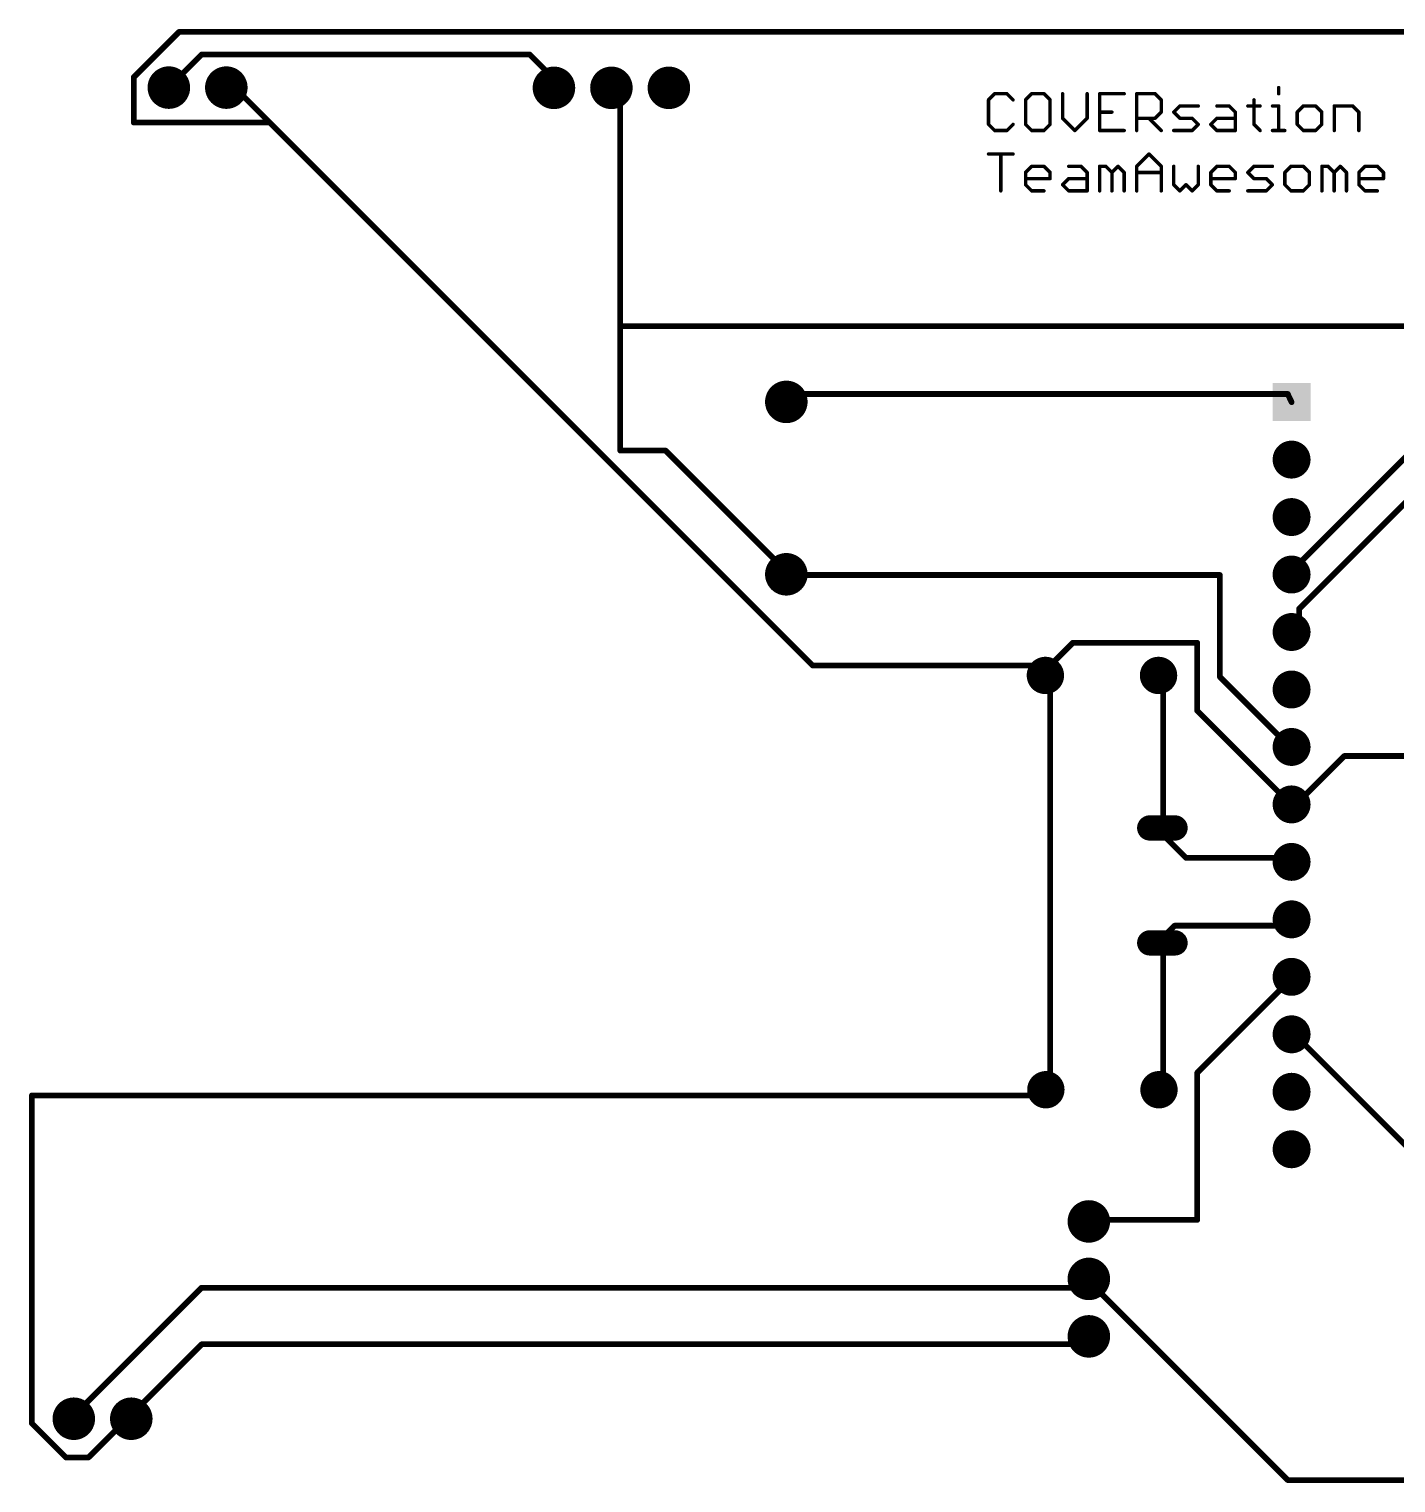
# Model space of a CAD drawing. Extents: x 7 to 138, y 3 to 67.
# Drawn here: x 7.4 to 67.8, y 2.9 to 67.1 of the extents above; entities that cross this region are included whole.
import ezdxf

# ---------------------------------------------------------------- set-up
doc = ezdxf.new("R2010")
doc.units = 0
doc.layers.add('1', color=22, linetype='CONTINUOUS')
doc.layers.add('17', color=82, linetype='CONTINUOUS')

# ---------------------------------------------------------------- blocks, each defined once
blk = doc.blocks.new('ROUNDP')
at = {"const_width": 0.5}
blk.add_lwpolyline([(0, -0.25, 1), (0, 0.25, 1), (0, -0.25)], format="xyb", dxfattribs=at)
blk = doc.blocks.new('LONGP100')
at = {"const_width": 1}
blk.add_lwpolyline([(-0.5, 0), (0.5, 0)], dxfattribs=at)
at = {"const_width": 0.5}
for points in [[(-0.5, 0.25, 1), (-0.5, -0.25)], [(0.5, -0.25, 1), (0.5, 0.25)]]:
    blk.add_lwpolyline(points, format="xyb", dxfattribs=at)
blk = doc.blocks.new('SQUAREP')
blk.add_solid([(-0.5, -0.5), (0.5, -0.5), (-0.5, 0.5), (0.5, 0.5)])

msp = doc.modelspace()

# ---------------------------------------------------------------- linework, layer by layer
at = {"layer": '1'}
for points, const_width in [([(12, 65), (14, 67)], 0.254), ([(14, 67), (127.5, 67)], 0.254), ([(15, 66), (14, 65)], 0.254), ([(29.5, 66), (15, 66)], 0.254), ([(30.5, 65), (29.5, 66)], 0.254), ([(12, 63), (12, 65)], 0.254), ([(14, 65), (13.55, 64.54)], 0.254), ([(30.5, 65), (30.57, 64.53)], 0.254), ([(16.5, 64.5), (16.09, 64.54)], 0.254), ([(18, 63), (16.5, 64.5)], 0.254), ([(33.5, 64.5), (33.11, 64.53)], 0.254), ([(33.5, 54), (33.5, 64.5)], 0.254), ([(50.0474, 64.2702), (49.7762, 63.999)], 0.1524), ([(50.5897, 64.2702), (50.0474, 64.2702)], 0.1524), ([(50.8609, 63.999), (50.5897, 64.2702)], 0.1524), ([(51.6845, 64.2702), (51.4134, 63.999)], 0.1524), ([(52.2269, 64.2702), (51.6845, 64.2702)], 0.1524), ([(52.498, 63.999), (52.2269, 64.2702)], 0.1524), ([(53.0505, 64.2702), (53.0505, 63.1855)], 0.1524), ([(54.1352, 63.1855), (54.1352, 64.2702)], 0.1524), ([(55.7723, 64.2702), (54.6877, 64.2702)], 0.1524), ([(54.6877, 64.2702), (54.6877, 62.6432)], 0.1524), ([(56.3248, 62.6432), (56.3248, 64.2702)], 0.1524), ([(56.3248, 64.2702), (57.1383, 64.2702)], 0.1524), ([(57.1383, 64.2702), (57.4095, 63.999)], 0.1524), ([(62.5989, 64.5414), (62.5989, 64.2702)], 0.1524), ([(49.7762, 63.999), (49.7762, 62.9144)], 0.1524), ([(51.4134, 63.999), (51.4134, 62.9144)], 0.1524), ([(52.498, 62.9144), (52.498, 63.999)], 0.1524), ([(57.4095, 63.999), (57.4095, 63.4567)], 0.1524), ([(57.962, 63.4567), (58.2331, 63.7279)], 0.1524), ([(58.2331, 63.7279), (59.0466, 63.7279)], 0.1524), ([(59.8703, 63.7279), (60.4126, 63.7279)], 0.1524), ([(60.4126, 63.7279), (60.6838, 63.4567)], 0.1524), ([(61.2363, 63.7279), (61.7786, 63.7279)], 0.1524), ([(61.5075, 63.999), (61.5075, 62.9144)], 0.1524), ([(62.3277, 63.7279), (62.5989, 63.7279)], 0.1524), ([(62.5989, 63.7279), (62.5989, 62.6432)], 0.1524), ([(63.6903, 63.7279), (63.4192, 63.4567)], 0.1524), ([(64.2327, 63.7279), (63.6903, 63.7279)], 0.1524), ([(64.5038, 63.4567), (64.2327, 63.7279)], 0.1524), ([(65.0563, 62.6432), (65.0563, 63.7279)], 0.1524), ([(65.0563, 63.7279), (65.8698, 63.7279)], 0.1524), ([(65.8698, 63.7279), (66.141, 63.4567)], 0.1524), ([(18, 63), (12, 63)], 0.254), ([(42, 39), (18, 63)], 0.254), ([(49.7762, 62.9144), (50.0474, 62.6432)], 0.1524), ([(50.5897, 62.6432), (50.8609, 62.9144)], 0.1524), ([(51.4134, 62.9144), (51.6845, 62.6432)], 0.1524), ([(52.2269, 62.6432), (52.498, 62.9144)], 0.1524), ([(53.0505, 63.1855), (53.5928, 62.6432)], 0.1524), ([(53.5928, 62.6432), (54.1352, 63.1855)], 0.1524), ([(54.6877, 63.4567), (55.23, 63.4567)], 0.1524), ([(57.1383, 63.1855), (56.3248, 63.1855)], 0.1524), ([(56.8672, 63.1855), (57.4095, 62.6432)], 0.1524), ([(57.4095, 63.4567), (57.1383, 63.1855)], 0.1524), ([(58.2331, 63.1855), (57.962, 63.4567)], 0.1524), ([(58.7755, 63.1855), (58.2331, 63.1855)], 0.1524), ([(59.0466, 62.9144), (58.7755, 63.1855)], 0.1524), ([(58.7755, 62.6432), (59.0466, 62.9144)], 0.1524), ([(59.5991, 62.9144), (59.8703, 63.1855)], 0.1524), ([(59.8703, 62.6432), (59.5991, 62.9144)], 0.1524), ([(59.8703, 63.1855), (60.6838, 63.1855)], 0.1524), ([(60.6838, 63.4567), (60.6838, 62.6432)], 0.1524), ([(61.5075, 62.9144), (61.7786, 62.6432)], 0.1524), ([(63.4192, 63.4567), (63.4192, 62.9144)], 0.1524), ([(63.4192, 62.9144), (63.6903, 62.6432)], 0.1524), ([(64.2327, 62.6432), (64.5038, 62.9144)], 0.1524), ([(64.5038, 62.9144), (64.5038, 63.4567)], 0.1524), ([(66.141, 63.4567), (66.141, 62.6432)], 0.1524), ([(50.0474, 62.6432), (50.5897, 62.6432)], 0.1524), ([(51.6845, 62.6432), (52.2269, 62.6432)], 0.1524), ([(54.6877, 62.6432), (55.7723, 62.6432)], 0.1524), ([(57.962, 62.6432), (58.7755, 62.6432)], 0.1524), ([(60.6838, 62.6432), (59.8703, 62.6432)], 0.1524), ([(62.3277, 62.6432), (62.8701, 62.6432)], 0.1524), ([(63.6903, 62.6432), (64.2327, 62.6432)], 0.1524), ([(49.7762, 61.6032), (50.8609, 61.6032)], 0.1524), ([(50.3185, 59.9762), (50.3185, 61.6032)], 0.1524), ([(51.4134, 60.7897), (51.6845, 61.0609)], 0.1524), ([(51.6845, 61.0609), (52.2269, 61.0609)], 0.1524), ([(52.2269, 61.0609), (52.498, 60.7897)], 0.1524), ([(53.3217, 61.0609), (53.864, 61.0609)], 0.1524), ([(53.864, 61.0609), (54.1352, 60.7897)], 0.1524), ([(54.6877, 59.9762), (54.6877, 61.0609)], 0.1524), ([(54.6877, 61.0609), (54.9588, 61.0609)], 0.1524), ([(54.9588, 61.0609), (55.23, 60.7897)], 0.1524), ([(55.23, 60.7897), (55.5012, 61.0609)], 0.1524), ([(55.5012, 61.0609), (55.7723, 60.7897)], 0.1524), ([(56.3248, 61.0609), (56.8672, 61.6032)], 0.1524), ([(56.3248, 59.9762), (56.3248, 61.0609)], 0.1524), ([(56.8672, 61.6032), (57.4095, 61.0609)], 0.1524), ([(57.4095, 61.0609), (57.4095, 59.9762)], 0.1524), ([(57.962, 61.0609), (57.962, 60.2474)], 0.1524), ([(59.0466, 60.2474), (59.0466, 61.0609)], 0.1524), ([(59.5991, 60.7897), (59.8703, 61.0609)], 0.1524), ([(59.8703, 61.0609), (60.4126, 61.0609)], 0.1524), ([(60.4126, 61.0609), (60.6838, 60.7897)], 0.1524), ([(61.2363, 60.7897), (61.5075, 61.0609)], 0.1524), ([(61.5075, 61.0609), (62.321, 61.0609)], 0.1524), ([(63.1446, 61.0609), (62.8735, 60.7897)], 0.1524), ([(63.6869, 61.0609), (63.1446, 61.0609)], 0.1524), ([(63.9581, 60.7897), (63.6869, 61.0609)], 0.1524), ([(64.5106, 59.9762), (64.5106, 61.0609)], 0.1524), ([(64.5106, 61.0609), (64.7818, 61.0609)], 0.1524), ([(64.7818, 61.0609), (65.0529, 60.7897)], 0.1524), ([(65.0529, 60.7897), (65.3241, 61.0609)], 0.1524), ([(65.3241, 61.0609), (65.5953, 60.7897)], 0.1524), ([(66.1478, 60.7897), (66.4189, 61.0609)], 0.1524), ([(66.4189, 61.0609), (66.9613, 61.0609)], 0.1524), ([(66.9613, 61.0609), (67.2324, 60.7897)], 0.1524), ([(51.4134, 60.2474), (51.4134, 60.7897)], 0.1524), ([(52.498, 60.5185), (51.4134, 60.5185)], 0.1524), ([(52.498, 60.7897), (52.498, 60.5185)], 0.1524), ([(53.0505, 60.2474), (53.3217, 60.5185)], 0.1524), ([(53.3217, 60.5185), (54.1352, 60.5185)], 0.1524), ([(54.1352, 60.7897), (54.1352, 59.9762)], 0.1524), ([(55.23, 60.7897), (55.23, 59.9762)], 0.1524), ([(55.7723, 60.7897), (55.7723, 59.9762)], 0.1524), ([(56.3248, 60.7897), (57.4095, 60.7897)], 0.1524), ([(59.5991, 60.2474), (59.5991, 60.7897)], 0.1524), ([(60.6838, 60.5185), (59.5991, 60.5185)], 0.1524), ([(60.6838, 60.7897), (60.6838, 60.5185)], 0.1524), ([(61.5075, 60.5185), (61.2363, 60.7897)], 0.1524), ([(62.0498, 60.5185), (61.5075, 60.5185)], 0.1524), ([(62.321, 60.2474), (62.0498, 60.5185)], 0.1524), ([(62.8735, 60.7897), (62.8735, 60.2474)], 0.1524), ([(63.9581, 60.2474), (63.9581, 60.7897)], 0.1524), ([(65.0529, 60.7897), (65.0529, 59.9762)], 0.1524), ([(65.5953, 60.7897), (65.5953, 59.9762)], 0.1524), ([(66.1478, 60.2474), (66.1478, 60.7897)], 0.1524), ([(67.2324, 60.5185), (66.1478, 60.5185)], 0.1524), ([(67.2324, 60.7897), (67.2324, 60.5185)], 0.1524), ([(51.6845, 59.9762), (51.4134, 60.2474)], 0.1524), ([(52.2269, 59.9762), (51.6845, 59.9762)], 0.1524), ([(53.3217, 59.9762), (53.0505, 60.2474)], 0.1524), ([(54.1352, 59.9762), (53.3217, 59.9762)], 0.1524), ([(57.962, 60.2474), (58.2331, 59.9762)], 0.1524), ([(58.2331, 59.9762), (58.5043, 60.2474)], 0.1524), ([(58.5043, 60.2474), (58.7755, 59.9762)], 0.1524), ([(58.7755, 59.9762), (59.0466, 60.2474)], 0.1524), ([(59.8703, 59.9762), (59.5991, 60.2474)], 0.1524), ([(60.4126, 59.9762), (59.8703, 59.9762)], 0.1524), ([(61.2363, 59.9762), (62.0498, 59.9762)], 0.1524), ([(62.0498, 59.9762), (62.321, 60.2474)], 0.1524), ([(62.8735, 60.2474), (63.1446, 59.9762)], 0.1524), ([(63.1446, 59.9762), (63.6869, 59.9762)], 0.1524), ([(63.6869, 59.9762), (63.9581, 60.2474)], 0.1524), ([(66.4189, 59.9762), (66.1478, 60.2474)], 0.1524), ([(66.9613, 59.9762), (66.4189, 59.9762)], 0.1524), ([(33.5, 48.5), (33.5, 54)], 0.254), ([(125, 54), (33.5, 54)], 0.254), ([(41, 51), (40.84, 50.65)], 0.254), ([(41, 51), (63, 51)], 0.254), ([(63, 51), (63.17, 50.64)], 0.254), ([(35.5, 48.5), (33.5, 48.5)], 0.254), ([(40.5, 43.5), (35.5, 48.5)], 0.254), ([(68.5, 48.5), (63.5, 43.5)], 0.254), ([(69.5, 47.5), (63.5, 41.5)], 0.254), ([(40.5, 43.5), (40.84, 43.03)], 0.254), ([(41, 43), (40.84, 43.03)], 0.254), ([(41, 43), (60, 43)], 0.254), ([(60, 43), (60, 38.5)], 0.254), ([(63.5, 43.5), (63.17, 43.02)], 0.254), ([(63.5, 41.5), (63.5, 40.5)], 0.254), ([(63.5, 40.5), (63.17, 40.48)], 0.254), ([(52.5, 39), (53.5, 40)], 0.254), ([(53.5, 40), (59, 40)], 0.254), ([(59, 40), (59, 37)], 0.254), ([(52, 39), (42, 39)], 0.254), ([(52, 39), (52.29, 38.56)], 0.254), ([(52.5, 39), (52.29, 38.56)], 0.254), ([(52.5, 38.5), (52.29, 38.56)], 0.254), ([(52.5, 20.5), (52.5, 38.5)], 0.254), ([(57.5, 38.5), (57.29, 38.56)], 0.254), ([(57.5, 32), (57.5, 38.5)], 0.254), ([(60, 38.5), (63, 35.5)], 0.254), ([(59, 37), (63, 33)], 0.254), ([(63, 35.5), (63.17, 35.4)], 0.254), ([(65.5, 35), (63.5, 33)], 0.254), ([(69.5, 35), (65.5, 35)], 0.254), ([(63, 33), (63.17, 32.86)], 0.254), ([(63.5, 33), (63.17, 32.86)], 0.254), ([(57.5, 32), (57.46, 31.82)], 0.254), ([(57.5, 31.5), (57.46, 31.82)], 0.254), ([(58.5, 30.5), (57.5, 31.5)], 0.254), ([(63, 30.5), (58.5, 30.5)], 0.254), ([(63, 30.5), (63.17, 30.32)], 0.254), ([(63, 27.5), (63.17, 27.78)], 0.254), ([(57.5, 27), (57.46, 26.74)], 0.254), ([(58, 27.5), (57.5, 27)], 0.254), ([(63, 27.5), (58, 27.5)], 0.254), ([(57.5, 26.5), (57.46, 26.74)], 0.254), ([(57.5, 26.5), (57.5, 20.5)], 0.254), ([(59, 21), (63, 25)], 0.254), ([(63, 25), (63.17, 25.24)], 0.254), ([(63.5, 22.5), (63.17, 22.7)], 0.254), ([(68.5, 17.5), (63.5, 22.5)], 0.254), ([(52.5, 20.5), (52.31, 20.25)], 0.254), ([(57.5, 20.5), (57.31, 20.25)], 0.254), ([(59, 14.5), (59, 21)], 0.254), ([(7.5, 20), (7.5, 5.5)], 0.254), ([(52, 20), (7.5, 20)], 0.254), ([(52, 20), (52.31, 20.25)], 0.254), ([(54.5, 14.5), (54.21, 14.43)], 0.254), ([(54.5, 14.5), (59, 14.5)], 0.254), ([(15, 11.5), (9.5, 6)], 0.254), ([(54, 11.5), (15, 11.5)], 0.254), ([(54, 11.5), (54.21, 11.89)], 0.254), ([(54.5, 11.5), (54.21, 11.89)], 0.254), ([(54.5, 11.5), (63, 3)], 0.254), ([(15, 9), (12, 6)], 0.254), ([(54, 9), (15, 9)], 0.254), ([(54, 9), (54.21, 9.35)], 0.254), ([(9.5, 6), (9.35, 5.71)], 0.254), ([(11.5, 5.5), (11.89, 5.71)], 0.254), ([(12, 6), (11.89, 5.71)], 0.254), ([(7.5, 5.5), (9, 4)], 0.254), ([(10, 4), (11.5, 5.5)], 0.254), ([(9, 4), (10, 4)], 0.254), ([(63, 3), (137.5, 3)], 0.254)]:
    msp.add_lwpolyline(points, dxfattribs=dict(at, const_width=const_width))
for points, const_width in [([(14, 67.0635, 1), (14, 66.9365)], 0.127), ([(14.0449, 66.9551, 1), (13.9551, 67.0449)], 0.127), ([(15, 66.0635, 1), (15, 65.9365)], 0.127), ([(15.0449, 65.9551, 1), (14.9551, 66.0449)], 0.127), ([(29.5449, 66.0449, 1), (29.4551, 65.9551)], 0.127), ([(29.5, 65.9365, 1), (29.5, 66.0635)], 0.127), ([(12.0635, 65, 1), (11.9365, 65)], 0.127), ([(11.9551, 65.0449, 1), (12.0449, 64.9551)], 0.127), ([(13.9551, 65.0449, 1), (14.0449, 64.9551)], 0.127), ([(14.0454, 64.9556, 1), (13.9546, 65.0444)], 0.127), ([(30.5628, 65.0094, 1), (30.4372, 64.9906)], 0.127), ([(30.4551, 64.9551, 1), (30.5449, 65.0449)], 0.127), ([(13.5046, 64.5844, 1), (13.5954, 64.4956)], 0.127), ([(16.0962, 64.6032, 1), (16.0838, 64.4768)], 0.127), ([(16.5449, 64.5449, 1), (16.4551, 64.4551)], 0.127), ([(16.4938, 64.4368, 1), (16.5062, 64.5632)], 0.127), ([(30.5072, 64.5206, 1), (30.6328, 64.5394)], 0.127), ([(33.1149, 64.5933, 1), (33.1051, 64.4667)], 0.127), ([(33.5635, 64.5, 1), (33.4365, 64.5)], 0.127), ([(33.4951, 64.4367, 1), (33.5049, 64.5633)], 0.127), ([(50.0474, 64.3083, 1), (50.0474, 64.2321)], 0.0762), ([(50.0743, 64.2432, 1), (50.0204, 64.2971)], 0.0762), ([(50.6166, 64.2971, 1), (50.5628, 64.2432)], 0.0762), ([(50.5897, 64.2321, 1), (50.5897, 64.3083)], 0.0762), ([(51.6845, 64.3083, 1), (51.6845, 64.2321)], 0.0762), ([(51.7115, 64.2432, 1), (51.6576, 64.2971)], 0.0762), ([(52.2538, 64.2971, 1), (52.1999, 64.2432)], 0.0762), ([(52.2269, 64.2321, 1), (52.2269, 64.3083)], 0.0762), ([(53.0886, 64.2702, 1), (53.0124, 64.2702)], 0.0762), ([(54.1733, 64.2702, 1), (54.0971, 64.2702)], 0.0762), ([(54.6877, 64.3083, 1), (54.6877, 64.2321)], 0.0762), ([(54.7258, 64.2702, 1), (54.6496, 64.2702)], 0.0762), ([(55.7723, 64.2321, 1), (55.7723, 64.3083)], 0.0762), ([(56.3629, 64.2702, 1), (56.2867, 64.2702)], 0.0762), ([(56.3248, 64.3083, 1), (56.3248, 64.2321)], 0.0762), ([(57.1653, 64.2971, 1), (57.1114, 64.2432)], 0.0762), ([(57.1383, 64.2321, 1), (57.1383, 64.3083)], 0.0762), ([(62.637, 64.5414, 1), (62.5608, 64.5414)], 0.0762), ([(62.5608, 64.2702, 1), (62.637, 64.2702)], 0.0762), ([(49.8143, 63.999, 1), (49.7381, 63.999)], 0.0762), ([(49.7493, 64.026, 1), (49.8031, 63.9721)], 0.0762), ([(50.8339, 63.9721, 1), (50.8878, 64.026)], 0.0762), ([(51.3864, 64.026, 1), (51.4403, 63.9721)], 0.0762), ([(51.4515, 63.999, 1), (51.3753, 63.999)], 0.0762), ([(52.5361, 63.999, 1), (52.4599, 63.999)], 0.0762), ([(52.4711, 63.9721, 1), (52.525, 64.026)], 0.0762), ([(57.4476, 63.999, 1), (57.3714, 63.999)], 0.0762), ([(57.3825, 63.9721, 1), (57.4364, 64.026)], 0.0762), ([(58.2331, 63.766, 1), (58.2331, 63.6898)], 0.0762), ([(58.2601, 63.7009, 1), (58.2062, 63.7548)], 0.0762), ([(59.0466, 63.6898, 1), (59.0466, 63.766)], 0.0762), ([(59.8703, 63.766, 1), (59.8703, 63.6898)], 0.0762), ([(60.4396, 63.7548, 1), (60.3857, 63.7009)], 0.0762), ([(60.4126, 63.6898, 1), (60.4126, 63.766)], 0.0762), ([(61.2363, 63.766, 1), (61.2363, 63.6898)], 0.0762), ([(61.5456, 63.999, 1), (61.4694, 63.999)], 0.0762), ([(61.7786, 63.6898, 1), (61.7786, 63.766)], 0.0762), ([(62.3277, 63.766, 1), (62.3277, 63.6898)], 0.0762), ([(62.637, 63.7279, 1), (62.5608, 63.7279)], 0.0762), ([(62.5989, 63.6898, 1), (62.5989, 63.766)], 0.0762), ([(63.6903, 63.766, 1), (63.6903, 63.6898)], 0.0762), ([(63.7173, 63.7009, 1), (63.6634, 63.7548)], 0.0762), ([(64.2596, 63.7548, 1), (64.2057, 63.7009)], 0.0762), ([(64.2327, 63.6898, 1), (64.2327, 63.766)], 0.0762), ([(65.0944, 63.7279, 1), (65.0182, 63.7279)], 0.0762), ([(65.0563, 63.766, 1), (65.0563, 63.6898)], 0.0762), ([(65.8968, 63.7548, 1), (65.8429, 63.7009)], 0.0762), ([(65.8698, 63.6898, 1), (65.8698, 63.766)], 0.0762), ([(12, 63.0635, 1), (12, 62.9365)], 0.127), ([(11.9365, 63, 1), (12.0635, 63)], 0.127), ([(18.0449, 63.0449, 1), (17.9551, 62.9551)], 0.127), ([(17.9551, 62.9551, 1), (18.0449, 63.0449)], 0.127), ([(18, 62.9365, 1), (18, 63.0635)], 0.127), ([(49.8031, 62.9413, 1), (49.7493, 62.8874)], 0.0762), ([(50.8878, 62.8874, 1), (50.8339, 62.9413)], 0.0762), ([(51.4403, 62.9413, 1), (51.3864, 62.8874)], 0.0762), ([(52.525, 62.8874, 1), (52.4711, 62.9413)], 0.0762), ([(53.0775, 63.2125, 1), (53.0236, 63.1586)], 0.0762), ([(53.0124, 63.1855, 1), (53.0886, 63.1855)], 0.0762), ([(54.0971, 63.1855, 1), (54.1733, 63.1855)], 0.0762), ([(54.1621, 63.1586, 1), (54.1082, 63.2125)], 0.0762), ([(54.6877, 63.4948, 1), (54.6877, 63.4186)], 0.0762), ([(55.23, 63.4186, 1), (55.23, 63.4948)], 0.0762), ([(56.3248, 63.2236, 1), (56.3248, 63.1474)], 0.0762), ([(56.8941, 63.2125, 1), (56.8402, 63.1586)], 0.0762), ([(57.1114, 63.2125, 1), (57.1653, 63.1586)], 0.0762), ([(57.1383, 63.1474, 1), (57.1383, 63.2236)], 0.0762), ([(57.3714, 63.4567, 1), (57.4476, 63.4567)], 0.0762), ([(57.4364, 63.4298, 1), (57.3825, 63.4836)], 0.0762), ([(57.9889, 63.4836, 1), (57.935, 63.4298)], 0.0762), ([(57.935, 63.4836, 1), (57.9889, 63.4298)], 0.0762), ([(58.2331, 63.2236, 1), (58.2331, 63.1474)], 0.0762), ([(58.2062, 63.1586, 1), (58.2601, 63.2125)], 0.0762), ([(58.8024, 63.2125, 1), (58.7485, 63.1586)], 0.0762), ([(58.7755, 63.1474, 1), (58.7755, 63.2236)], 0.0762), ([(59.0736, 62.8874, 1), (59.0197, 62.9413)], 0.0762), ([(59.0197, 62.8874, 1), (59.0736, 62.9413)], 0.0762), ([(59.6261, 62.9413, 1), (59.5722, 62.8874)], 0.0762), ([(59.5722, 62.9413, 1), (59.6261, 62.8874)], 0.0762), ([(59.8703, 63.2236, 1), (59.8703, 63.1474)], 0.0762), ([(59.8972, 63.1586, 1), (59.8434, 63.2125)], 0.0762), ([(60.7219, 63.4567, 1), (60.6457, 63.4567)], 0.0762), ([(60.6569, 63.4298, 1), (60.7107, 63.4836)], 0.0762), ([(60.6838, 63.1474, 1), (60.6838, 63.2236)], 0.0762), ([(61.5344, 62.9413, 1), (61.4805, 62.8874)], 0.0762), ([(63.4461, 62.9413, 1), (63.3922, 62.8874)], 0.0762), ([(63.4573, 63.4567, 1), (63.3811, 63.4567)], 0.0762), ([(63.3922, 63.4836, 1), (63.4461, 63.4298)], 0.0762), ([(64.5419, 63.4567, 1), (64.4657, 63.4567)], 0.0762), ([(64.4769, 63.4298, 1), (64.5308, 63.4836)], 0.0762), ([(64.5308, 62.8874, 1), (64.4769, 62.9413)], 0.0762), ([(66.1791, 63.4567, 1), (66.1029, 63.4567)], 0.0762), ([(66.114, 63.4298, 1), (66.1679, 63.4836)], 0.0762), ([(49.7381, 62.9144, 1), (49.8143, 62.9144)], 0.0762), ([(50.0474, 62.6813, 1), (50.0474, 62.6051)], 0.0762), ([(50.0204, 62.6163, 1), (50.0743, 62.6701)], 0.0762), ([(50.5628, 62.6701, 1), (50.6166, 62.6163)], 0.0762), ([(50.5897, 62.6051, 1), (50.5897, 62.6813)], 0.0762), ([(51.3753, 62.9144, 1), (51.4515, 62.9144)], 0.0762), ([(51.6845, 62.6813, 1), (51.6845, 62.6051)], 0.0762), ([(51.6576, 62.6163, 1), (51.7115, 62.6701)], 0.0762), ([(52.1999, 62.6701, 1), (52.2538, 62.6163)], 0.0762), ([(52.2269, 62.6051, 1), (52.2269, 62.6813)], 0.0762), ([(52.4599, 62.9144, 1), (52.5361, 62.9144)], 0.0762), ([(53.5659, 62.6701, 1), (53.6198, 62.6163)], 0.0762), ([(53.5659, 62.6163, 1), (53.6198, 62.6701)], 0.0762), ([(54.6877, 62.6813, 1), (54.6877, 62.6051)], 0.0762), ([(54.6496, 62.6432, 1), (54.7258, 62.6432)], 0.0762), ([(55.7723, 62.6051, 1), (55.7723, 62.6813)], 0.0762), ([(56.2867, 62.6432, 1), (56.3629, 62.6432)], 0.0762), ([(57.3825, 62.6163, 1), (57.4364, 62.6701)], 0.0762), ([(57.962, 62.6813, 1), (57.962, 62.6051)], 0.0762), ([(58.7485, 62.6701, 1), (58.8024, 62.6163)], 0.0762), ([(58.7755, 62.6051, 1), (58.7755, 62.6813)], 0.0762), ([(59.8703, 62.6813, 1), (59.8703, 62.6051)], 0.0762), ([(59.8434, 62.6163, 1), (59.8972, 62.6701)], 0.0762), ([(60.6457, 62.6432, 1), (60.7219, 62.6432)], 0.0762), ([(60.6838, 62.6051, 1), (60.6838, 62.6813)], 0.0762), ([(61.4694, 62.9144, 1), (61.5456, 62.9144)], 0.0762), ([(61.7517, 62.6163, 1), (61.8056, 62.6701)], 0.0762), ([(62.3277, 62.6813, 1), (62.3277, 62.6051)], 0.0762), ([(62.5608, 62.6432, 1), (62.637, 62.6432)], 0.0762), ([(62.8701, 62.6051, 1), (62.8701, 62.6813)], 0.0762), ([(63.3811, 62.9144, 1), (63.4573, 62.9144)], 0.0762), ([(63.6903, 62.6813, 1), (63.6903, 62.6051)], 0.0762), ([(63.6634, 62.6163, 1), (63.7173, 62.6701)], 0.0762), ([(64.2057, 62.6701, 1), (64.2596, 62.6163)], 0.0762), ([(64.2327, 62.6051, 1), (64.2327, 62.6813)], 0.0762), ([(64.4657, 62.9144, 1), (64.5419, 62.9144)], 0.0762), ([(65.0182, 62.6432, 1), (65.0944, 62.6432)], 0.0762), ([(66.1029, 62.6432, 1), (66.1791, 62.6432)], 0.0762), ([(49.7762, 61.6413, 1), (49.7762, 61.5651)], 0.0762), ([(50.3566, 61.6032, 1), (50.2804, 61.6032)], 0.0762), ([(50.8609, 61.5651, 1), (50.8609, 61.6413)], 0.0762), ([(51.6845, 61.099, 1), (51.6845, 61.0228)], 0.0762), ([(51.7115, 61.0339, 1), (51.6576, 61.0878)], 0.0762), ([(52.2538, 61.0878, 1), (52.1999, 61.0339)], 0.0762), ([(52.2269, 61.0228, 1), (52.2269, 61.099)], 0.0762), ([(53.3217, 61.099, 1), (53.3217, 61.0228)], 0.0762), ([(53.8909, 61.0878, 1), (53.8371, 61.0339)], 0.0762), ([(53.864, 61.0228, 1), (53.864, 61.099)], 0.0762), ([(54.7258, 61.0609, 1), (54.6496, 61.0609)], 0.0762), ([(54.6877, 61.099, 1), (54.6877, 61.0228)], 0.0762), ([(54.9858, 61.0878, 1), (54.9319, 61.0339)], 0.0762), ([(54.9588, 61.0228, 1), (54.9588, 61.099)], 0.0762), ([(55.5281, 61.0878, 1), (55.4742, 61.0339)], 0.0762), ([(55.5281, 61.0339, 1), (55.4742, 61.0878)], 0.0762), ([(56.3629, 61.0609, 1), (56.2867, 61.0609)], 0.0762), ([(56.2979, 61.0878, 1), (56.3518, 61.0339)], 0.0762), ([(56.8941, 61.6301, 1), (56.8402, 61.5762)], 0.0762), ([(56.8941, 61.5762, 1), (56.8402, 61.6301)], 0.0762), ([(57.4476, 61.0609, 1), (57.3714, 61.0609)], 0.0762), ([(57.3825, 61.0339, 1), (57.4364, 61.0878)], 0.0762), ([(58.0001, 61.0609, 1), (57.9239, 61.0609)], 0.0762), ([(59.0847, 61.0609, 1), (59.0085, 61.0609)], 0.0762), ([(59.8703, 61.099, 1), (59.8703, 61.0228)], 0.0762), ([(59.8972, 61.0339, 1), (59.8434, 61.0878)], 0.0762), ([(60.4396, 61.0878, 1), (60.3857, 61.0339)], 0.0762), ([(60.4126, 61.0228, 1), (60.4126, 61.099)], 0.0762), ([(61.5075, 61.099, 1), (61.5075, 61.0228)], 0.0762), ([(61.5344, 61.0339, 1), (61.4805, 61.0878)], 0.0762), ([(62.321, 61.0228, 1), (62.321, 61.099)], 0.0762), ([(63.1446, 61.099, 1), (63.1446, 61.0228)], 0.0762), ([(63.1716, 61.0339, 1), (63.1177, 61.0878)], 0.0762), ([(63.7139, 61.0878, 1), (63.66, 61.0339)], 0.0762), ([(63.6869, 61.0228, 1), (63.6869, 61.099)], 0.0762), ([(64.5487, 61.0609, 1), (64.4725, 61.0609)], 0.0762), ([(64.5106, 61.099, 1), (64.5106, 61.0228)], 0.0762), ([(64.8087, 61.0878, 1), (64.7548, 61.0339)], 0.0762), ([(64.7818, 61.0228, 1), (64.7818, 61.099)], 0.0762), ([(65.351, 61.0878, 1), (65.2972, 61.0339)], 0.0762), ([(65.351, 61.0339, 1), (65.2972, 61.0878)], 0.0762), ([(66.4189, 61.099, 1), (66.4189, 61.0228)], 0.0762), ([(66.4459, 61.0339, 1), (66.392, 61.0878)], 0.0762), ([(66.9882, 61.0878, 1), (66.9343, 61.0339)], 0.0762), ([(66.9613, 61.0228, 1), (66.9613, 61.099)], 0.0762), ([(51.4515, 60.7897, 1), (51.3753, 60.7897)], 0.0762), ([(51.3864, 60.8166, 1), (51.4403, 60.7628)], 0.0762), ([(51.4134, 60.5566, 1), (51.4134, 60.4804)], 0.0762), ([(52.5361, 60.7897, 1), (52.4599, 60.7897)], 0.0762), ([(52.4599, 60.5185, 1), (52.5361, 60.5185)], 0.0762), ([(52.4711, 60.7628, 1), (52.525, 60.8166)], 0.0762), ([(52.498, 60.4804, 1), (52.498, 60.5566)], 0.0762), ([(53.3217, 60.5566, 1), (53.3217, 60.4804)], 0.0762), ([(53.3486, 60.4916, 1), (53.2947, 60.5455)], 0.0762), ([(54.1733, 60.7897, 1), (54.0971, 60.7897)], 0.0762), ([(54.1082, 60.7628, 1), (54.1621, 60.8166)], 0.0762), ([(54.1352, 60.4804, 1), (54.1352, 60.5566)], 0.0762), ([(55.2681, 60.7897, 1), (55.1919, 60.7897)], 0.0762), ([(55.2031, 60.8166, 1), (55.2569, 60.7628)], 0.0762), ([(55.2031, 60.7628, 1), (55.2569, 60.8166)], 0.0762), ([(55.8104, 60.7897, 1), (55.7342, 60.7897)], 0.0762), ([(55.7454, 60.7628, 1), (55.7993, 60.8166)], 0.0762), ([(56.3248, 60.8278, 1), (56.3248, 60.7516)], 0.0762), ([(57.4095, 60.7516, 1), (57.4095, 60.8278)], 0.0762), ([(59.6372, 60.7897, 1), (59.561, 60.7897)], 0.0762), ([(59.5991, 60.5566, 1), (59.5991, 60.4804)], 0.0762), ([(59.5722, 60.8166, 1), (59.6261, 60.7628)], 0.0762), ([(60.7219, 60.7897, 1), (60.6457, 60.7897)], 0.0762), ([(60.6457, 60.5185, 1), (60.7219, 60.5185)], 0.0762), ([(60.6569, 60.7628, 1), (60.7107, 60.8166)], 0.0762), ([(60.6838, 60.4804, 1), (60.6838, 60.5566)], 0.0762), ([(61.2632, 60.8166, 1), (61.2094, 60.7628)], 0.0762), ([(61.2094, 60.8166, 1), (61.2632, 60.7628)], 0.0762), ([(61.5075, 60.5566, 1), (61.5075, 60.4804)], 0.0762), ([(61.4805, 60.4916, 1), (61.5344, 60.5455)], 0.0762), ([(62.0767, 60.5455, 1), (62.0228, 60.4916)], 0.0762), ([(62.0498, 60.4804, 1), (62.0498, 60.5566)], 0.0762), ([(62.9116, 60.7897, 1), (62.8354, 60.7897)], 0.0762), ([(62.8465, 60.8166, 1), (62.9004, 60.7628)], 0.0762), ([(63.9962, 60.7897, 1), (63.92, 60.7897)], 0.0762), ([(63.9312, 60.7628, 1), (63.9851, 60.8166)], 0.0762), ([(65.091, 60.7897, 1), (65.0148, 60.7897)], 0.0762), ([(65.026, 60.8166, 1), (65.0799, 60.7628)], 0.0762), ([(65.026, 60.7628, 1), (65.0799, 60.8166)], 0.0762), ([(65.6334, 60.7897, 1), (65.5572, 60.7897)], 0.0762), ([(65.5683, 60.7628, 1), (65.6222, 60.8166)], 0.0762), ([(66.1859, 60.7897, 1), (66.1097, 60.7897)], 0.0762), ([(66.1208, 60.8166, 1), (66.1747, 60.7628)], 0.0762), ([(66.1478, 60.5566, 1), (66.1478, 60.4804)], 0.0762), ([(67.2705, 60.7897, 1), (67.1943, 60.7897)], 0.0762), ([(67.1943, 60.5185, 1), (67.2705, 60.5185)], 0.0762), ([(67.2055, 60.7628, 1), (67.2594, 60.8166)], 0.0762), ([(67.2324, 60.4804, 1), (67.2324, 60.5566)], 0.0762), ([(50.2804, 59.9762, 1), (50.3566, 59.9762)], 0.0762), ([(51.4403, 60.2743, 1), (51.3864, 60.2204)], 0.0762), ([(51.3753, 60.2474, 1), (51.4515, 60.2474)], 0.0762), ([(51.6845, 60.0143, 1), (51.6845, 59.9381)], 0.0762), ([(51.6576, 59.9493, 1), (51.7115, 60.0031)], 0.0762), ([(52.2269, 59.9381, 1), (52.2269, 60.0143)], 0.0762), ([(53.0775, 60.2743, 1), (53.0236, 60.2204)], 0.0762), ([(53.0236, 60.2743, 1), (53.0775, 60.2204)], 0.0762), ([(53.3217, 60.0143, 1), (53.3217, 59.9381)], 0.0762), ([(53.2947, 59.9493, 1), (53.3486, 60.0031)], 0.0762), ([(54.0971, 59.9762, 1), (54.1733, 59.9762)], 0.0762), ([(54.1352, 59.9381, 1), (54.1352, 60.0143)], 0.0762), ([(54.6496, 59.9762, 1), (54.7258, 59.9762)], 0.0762), ([(55.1919, 59.9762, 1), (55.2681, 59.9762)], 0.0762), ([(55.7342, 59.9762, 1), (55.8104, 59.9762)], 0.0762), ([(56.2867, 59.9762, 1), (56.3629, 59.9762)], 0.0762), ([(57.3714, 59.9762, 1), (57.4476, 59.9762)], 0.0762), ([(57.9889, 60.2743, 1), (57.935, 60.2204)], 0.0762), ([(57.9239, 60.2474, 1), (58.0001, 60.2474)], 0.0762), ([(58.2062, 60.0031, 1), (58.2601, 59.9493)], 0.0762), ([(58.2062, 59.9493, 1), (58.2601, 60.0031)], 0.0762), ([(58.5312, 60.2743, 1), (58.4774, 60.2204)], 0.0762), ([(58.5312, 60.2204, 1), (58.4774, 60.2743)], 0.0762), ([(58.7485, 60.0031, 1), (58.8024, 59.9493)], 0.0762), ([(58.7485, 59.9493, 1), (58.8024, 60.0031)], 0.0762), ([(59.0085, 60.2474, 1), (59.0847, 60.2474)], 0.0762), ([(59.0736, 60.2204, 1), (59.0197, 60.2743)], 0.0762), ([(59.6261, 60.2743, 1), (59.5722, 60.2204)], 0.0762), ([(59.561, 60.2474, 1), (59.6372, 60.2474)], 0.0762), ([(59.8703, 60.0143, 1), (59.8703, 59.9381)], 0.0762), ([(59.8434, 59.9493, 1), (59.8972, 60.0031)], 0.0762), ([(60.4126, 59.9381, 1), (60.4126, 60.0143)], 0.0762), ([(61.2363, 60.0143, 1), (61.2363, 59.9381)], 0.0762), ([(62.0228, 60.0031, 1), (62.0767, 59.9493)], 0.0762), ([(62.0498, 59.9381, 1), (62.0498, 60.0143)], 0.0762), ([(62.3479, 60.2204, 1), (62.294, 60.2743)], 0.0762), ([(62.294, 60.2204, 1), (62.3479, 60.2743)], 0.0762), ([(62.9004, 60.2743, 1), (62.8465, 60.2204)], 0.0762), ([(62.8354, 60.2474, 1), (62.9116, 60.2474)], 0.0762), ([(63.1446, 60.0143, 1), (63.1446, 59.9381)], 0.0762), ([(63.1177, 59.9493, 1), (63.1716, 60.0031)], 0.0762), ([(63.66, 60.0031, 1), (63.7139, 59.9493)], 0.0762), ([(63.6869, 59.9381, 1), (63.6869, 60.0143)], 0.0762), ([(63.92, 60.2474, 1), (63.9962, 60.2474)], 0.0762), ([(63.985, 60.2204, 1), (63.9312, 60.2743)], 0.0762), ([(64.4725, 59.9762, 1), (64.5487, 59.9762)], 0.0762), ([(65.0148, 59.9762, 1), (65.091, 59.9762)], 0.0762), ([(65.5572, 59.9762, 1), (65.6334, 59.9762)], 0.0762), ([(66.1747, 60.2743, 1), (66.1208, 60.2204)], 0.0762), ([(66.1097, 60.2474, 1), (66.1859, 60.2474)], 0.0762), ([(66.4189, 60.0143, 1), (66.4189, 59.9381)], 0.0762), ([(66.392, 59.9493, 1), (66.4459, 60.0031)], 0.0762), ([(66.9613, 59.9381, 1), (66.9613, 60.0143)], 0.0762), ([(33.5635, 54, 1), (33.4365, 54)], 0.127), ([(33.5, 54.0635, 1), (33.5, 53.9365)], 0.127), ([(33.4365, 54, 1), (33.5635, 54)], 0.127), ([(41, 51.0635, 1), (41, 50.9365)], 0.127), ([(41.0578, 50.9736, 1), (40.9422, 51.0264)], 0.127), ([(63.0574, 51.0271, 1), (62.9426, 50.9729)], 0.127), ([(63, 50.9365, 1), (63, 51.0635)], 0.127), ([(40.7822, 50.6764, 1), (40.8978, 50.6236)], 0.127), ([(63.1126, 50.6129, 1), (63.2274, 50.6671)], 0.127), ([(33.5, 48.5635, 1), (33.5, 48.4365)], 0.127), ([(33.4365, 48.5, 1), (33.5635, 48.5)], 0.127), ([(35.5449, 48.5449, 1), (35.4551, 48.4551)], 0.127), ([(35.5, 48.4365, 1), (35.5, 48.5635)], 0.127), ([(40.5514, 43.5372, 1), (40.4486, 43.4628)], 0.127), ([(40.4551, 43.4551, 1), (40.5449, 43.5449)], 0.127), ([(40.8517, 43.0924, 1), (40.8283, 42.9676)], 0.127), ([(40.7886, 42.9928, 1), (40.8914, 43.0672)], 0.127), ([(41, 43.0635, 1), (41, 42.9365)], 0.127), ([(40.9883, 42.9376, 1), (41.0117, 43.0624)], 0.127), ([(60.0635, 43, 1), (59.9365, 43)], 0.127), ([(60, 42.9365, 1), (60, 43.0635)], 0.127), ([(63.1177, 43.056, 1), (63.2223, 42.984)], 0.127), ([(63.4551, 43.5449, 1), (63.5449, 43.4551)], 0.127), ([(63.5523, 43.464, 1), (63.4477, 43.536)], 0.127), ([(63.5635, 41.5, 1), (63.4365, 41.5)], 0.127), ([(63.4551, 41.5449, 1), (63.5449, 41.4551)], 0.127), ([(63.1662, 40.5434, 1), (63.1738, 40.4166)], 0.127), ([(63.4365, 40.5, 1), (63.5635, 40.5)], 0.127), ([(63.5038, 40.4366, 1), (63.4962, 40.5634)], 0.127), ([(53.5, 40.0635, 1), (53.5, 39.9365)], 0.127), ([(53.5449, 39.9551, 1), (53.4551, 40.0449)], 0.127), ([(59.0635, 40, 1), (58.9365, 40)], 0.127), ([(59, 39.9365, 1), (59, 40.0635)], 0.127), ([(42, 39.0635, 1), (42, 38.9365)], 0.127), ([(41.9551, 38.9551, 1), (42.0449, 39.0449)], 0.127), ([(52.053, 39.0349, 1), (51.947, 38.9651)], 0.127), ([(52, 38.9365, 1), (52, 39.0635)], 0.127), ([(52.3074, 38.6211, 1), (52.2726, 38.4989)], 0.127), ([(52.2327, 38.5874, 1), (52.3473, 38.5326)], 0.127), ([(52.237, 38.5251, 1), (52.343, 38.5949)], 0.127), ([(52.4551, 39.0449, 1), (52.5449, 38.9551)], 0.127), ([(52.5635, 38.5, 1), (52.4365, 38.5)], 0.127), ([(52.5573, 38.9726, 1), (52.4427, 39.0274)], 0.127), ([(52.4826, 38.4389, 1), (52.5174, 38.5611)], 0.127), ([(57.3074, 38.6211, 1), (57.2726, 38.4989)], 0.127), ([(57.5635, 38.5, 1), (57.4365, 38.5)], 0.127), ([(57.4826, 38.4389, 1), (57.5174, 38.5611)], 0.127), ([(60.0449, 38.5449, 1), (59.9551, 38.4551)], 0.127), ([(59.9365, 38.5, 1), (60.0635, 38.5)], 0.127), ([(59.0449, 37.0449, 1), (58.9551, 36.9551)], 0.127), ([(58.9365, 37, 1), (59.0635, 37)], 0.127), ([(63.0322, 35.5547, 1), (62.9678, 35.4453)], 0.127), ([(62.9551, 35.4551, 1), (63.0449, 35.5449)], 0.127), ([(63.1378, 35.3453, 1), (63.2022, 35.4547)], 0.127), ([(65.5, 35.0635, 1), (65.5, 34.9365)], 0.127), ([(65.5449, 34.9551, 1), (65.4551, 35.0449)], 0.127), ([(63.0404, 33.049, 1), (62.9596, 32.951)], 0.127), ([(62.9551, 32.9551, 1), (63.0449, 33.0449)], 0.127), ([(63.1452, 32.9185, 1), (63.1948, 32.8015)], 0.127), ([(63.1296, 32.811, 1), (63.2104, 32.909)], 0.127), ([(63.4551, 33.0449, 1), (63.5449, 32.9551)], 0.127), ([(63.5248, 32.9415, 1), (63.4752, 33.0585)], 0.127), ([(57.562, 31.9862, 1), (57.438, 32.0138)], 0.127), ([(57.523, 31.8279, 1), (57.397, 31.8121)], 0.127), ([(57.398, 31.8338, 1), (57.522, 31.8062)], 0.127), ([(57.4365, 32, 1), (57.5635, 32)], 0.127), ([(57.5449, 31.5449, 1), (57.4551, 31.4551)], 0.127), ([(57.437, 31.4921, 1), (57.563, 31.5079)], 0.127), ([(58.5, 30.5635, 1), (58.5, 30.4365)], 0.127), ([(58.4551, 30.4551, 1), (58.5449, 30.5449)], 0.127), ([(63.0462, 30.5436, 1), (62.9538, 30.4564)], 0.127), ([(63, 30.4365, 1), (63, 30.5635)], 0.127), ([(63.1238, 30.2764, 1), (63.2162, 30.3636)], 0.127), ([(63.2243, 27.747, 1), (63.1157, 27.813)], 0.127), ([(57.4551, 27.0449, 1), (57.5449, 26.9551)], 0.127), ([(57.5628, 26.9903, 1), (57.4372, 27.0097)], 0.127), ([(58, 27.5635, 1), (58, 27.4365)], 0.127), ([(58.0449, 27.4551, 1), (57.9551, 27.5449)], 0.127), ([(62.9457, 27.533, 1), (63.0543, 27.467)], 0.127), ([(63, 27.4365, 1), (63, 27.5635)], 0.127), ([(57.5226, 26.7504, 1), (57.3974, 26.7296)], 0.127), ([(57.3972, 26.7497, 1), (57.5228, 26.7303)], 0.127), ([(57.5635, 26.5, 1), (57.4365, 26.5)], 0.127), ([(57.4374, 26.4896, 1), (57.5626, 26.5104)], 0.127), ([(62.9482, 25.0367, 1), (63.0518, 24.9633)], 0.127), ([(63.0449, 24.9551, 1), (62.9551, 25.0449)], 0.127), ([(63.2218, 25.2033, 1), (63.1182, 25.2767)], 0.127), ([(63.2029, 22.7543, 1), (63.1371, 22.6457)], 0.127), ([(63.5449, 22.5449, 1), (63.4551, 22.4551)], 0.127), ([(63.4671, 22.4457, 1), (63.5329, 22.5543)], 0.127), ([(52.4365, 20.5, 1), (52.5635, 20.5)], 0.127), ([(52.5506, 20.4616, 1), (52.4494, 20.5384)], 0.127), ([(57.4365, 20.5, 1), (57.5635, 20.5)], 0.127), ([(57.5506, 20.4616, 1), (57.4494, 20.5384)], 0.127), ([(59.0635, 21, 1), (58.9365, 21)], 0.127), ([(58.9551, 21.0449, 1), (59.0449, 20.9551)], 0.127), ([(7.5635, 20, 1), (7.4365, 20)], 0.127), ([(7.5, 20.0635, 1), (7.5, 19.9365)], 0.127), ([(51.9601, 20.0494, 1), (52.0399, 19.9506)], 0.127), ([(52, 19.9365, 1), (52, 20.0635)], 0.127), ([(52.2594, 20.2884, 1), (52.3606, 20.2116)], 0.127), ([(52.3499, 20.2006, 1), (52.2701, 20.2994)], 0.127), ([(57.2594, 20.2884, 1), (57.3606, 20.2116)], 0.127), ([(54.1951, 14.4917, 1), (54.2249, 14.3683)], 0.127), ([(54.5, 14.5635, 1), (54.5, 14.4365)], 0.127), ([(54.5149, 14.4383, 1), (54.4851, 14.5617)], 0.127), ([(58.9365, 14.5, 1), (59.0635, 14.5)], 0.127), ([(59, 14.4365, 1), (59, 14.5635)], 0.127), ([(15, 11.5635, 1), (15, 11.4365)], 0.127), ([(15.0449, 11.4551, 1), (14.9551, 11.5449)], 0.127), ([(53.9441, 11.5301, 1), (54.0559, 11.4699)], 0.127), ([(54, 11.4365, 1), (54, 11.5635)], 0.127), ([(54.261, 11.9279, 1), (54.159, 11.8521)], 0.127), ([(54.2659, 11.8599, 1), (54.1541, 11.9201)], 0.127), ([(54.5449, 11.5449, 1), (54.4551, 11.4551)], 0.127), ([(54.449, 11.4621, 1), (54.551, 11.5379)], 0.127), ([(15, 9.0635, 1), (15, 8.9365)], 0.127), ([(15.0449, 8.9551, 1), (14.9551, 9.0449)], 0.127), ([(53.9455, 9.0327, 1), (54.0545, 8.9673)], 0.127), ([(54, 8.9365, 1), (54, 9.0635)], 0.127), ([(54.2645, 9.3173, 1), (54.1555, 9.3827)], 0.127), ([(9.2936, 5.7392, 1), (9.4064, 5.6808)], 0.127), ([(9.4551, 6.0449, 1), (9.5449, 5.9551)], 0.127), ([(9.5564, 5.9708, 1), (9.4436, 6.0292)], 0.127), ([(11.8306, 5.7325, 1), (11.9494, 5.6875)], 0.127), ([(11.9201, 5.6541, 1), (11.8599, 5.7659)], 0.127), ([(11.9551, 6.0449, 1), (12.0449, 5.9551)], 0.127), ([(12.0594, 5.9775, 1), (11.9406, 6.0225)], 0.127), ([(7.5449, 5.5449, 1), (7.4551, 5.4551)], 0.127), ([(7.4365, 5.5, 1), (7.5635, 5.5)], 0.127), ([(11.4699, 5.5559, 1), (11.5301, 5.4441)], 0.127), ([(11.5449, 5.4551, 1), (11.4551, 5.5449)], 0.127), ([(9, 4.0635, 1), (9, 3.9365)], 0.127), ([(8.9551, 3.9551, 1), (9.0449, 4.0449)], 0.127), ([(9.9551, 4.0449, 1), (10.0449, 3.9551)], 0.127), ([(10, 3.9365, 1), (10, 4.0635)], 0.127), ([(63, 3.0635, 1), (63, 2.9365)], 0.127), ([(62.9551, 2.9551, 1), (63.0449, 3.0449)], 0.127)]:
    msp.add_lwpolyline(points, format="xyb", dxfattribs=dict(at, const_width=const_width))

# ---------------------------------------------------------------- block references
at = {"layer": '17'}
for name, p, xscale, yscale, rotation in [('ROUNDP', (13.55, 64.54), 1.8796, 1.8796, 90), ('ROUNDP', (16.09, 64.54), 1.8796, 1.8796, 90), ('ROUNDP', (30.57, 64.53), 1.8796, 1.8796, 270), ('ROUNDP', (33.11, 64.53), 1.8796, 1.8796, 270), ('ROUNDP', (35.65, 64.53), 1.8796, 1.8796, 270), ('ROUNDP', (40.84, 50.65), 1.8796, 1.8796, 270), ('ROUNDP', (40.84, 43.03), 1.8796, 1.8796, 270), ('LONGP100', (57.46, 31.82), 1.1176, 1.1176, 180), ('LONGP100', (57.46, 26.74), 1.1176, 1.1176, 180), ('ROUNDP', (52.31, 20.25), 1.651, 1.651, 180), ('ROUNDP', (57.31, 20.25), 1.651, 1.651, 180), ('ROUNDP', (54.21, 14.43), 1.8796, 1.8796, 180), ('ROUNDP', (54.21, 11.89), 1.8796, 1.8796, 180), ('ROUNDP', (54.21, 9.35), 1.8796, 1.8796, 180), ('ROUNDP', (9.35, 5.71), 1.8796, 1.8796, 90), ('ROUNDP', (11.89, 5.71), 1.8796, 1.8796, 90)]:
    msp.add_blockref(name, p, dxfattribs=dict(at, xscale=xscale, yscale=yscale, rotation=rotation))
for name, p, xscale, yscale in [('SQUAREP', (63.17, 50.64), 1.6764, 1.6764), ('ROUNDP', (63.17, 48.1), 1.6764, 1.6764), ('ROUNDP', (63.17, 45.56), 1.6764, 1.6764), ('ROUNDP', (63.17, 43.02), 1.6764, 1.6764), ('ROUNDP', (63.17, 40.48), 1.6764, 1.6764), ('ROUNDP', (52.29, 38.56), 1.651, 1.651), ('ROUNDP', (57.29, 38.56), 1.651, 1.651), ('ROUNDP', (63.17, 37.94), 1.6764, 1.6764), ('ROUNDP', (63.17, 35.4), 1.6764, 1.6764), ('ROUNDP', (63.17, 32.86), 1.6764, 1.6764), ('ROUNDP', (63.17, 30.32), 1.6764, 1.6764), ('ROUNDP', (63.17, 27.78), 1.6764, 1.6764), ('ROUNDP', (63.17, 25.24), 1.6764, 1.6764), ('ROUNDP', (63.17, 22.7), 1.6764, 1.6764), ('ROUNDP', (63.17, 20.16), 1.6764, 1.6764), ('ROUNDP', (63.17, 17.62), 1.6764, 1.6764)]:
    msp.add_blockref(name, p, dxfattribs=dict(at, xscale=xscale, yscale=yscale))

doc.saveas('drawing.dxf')
